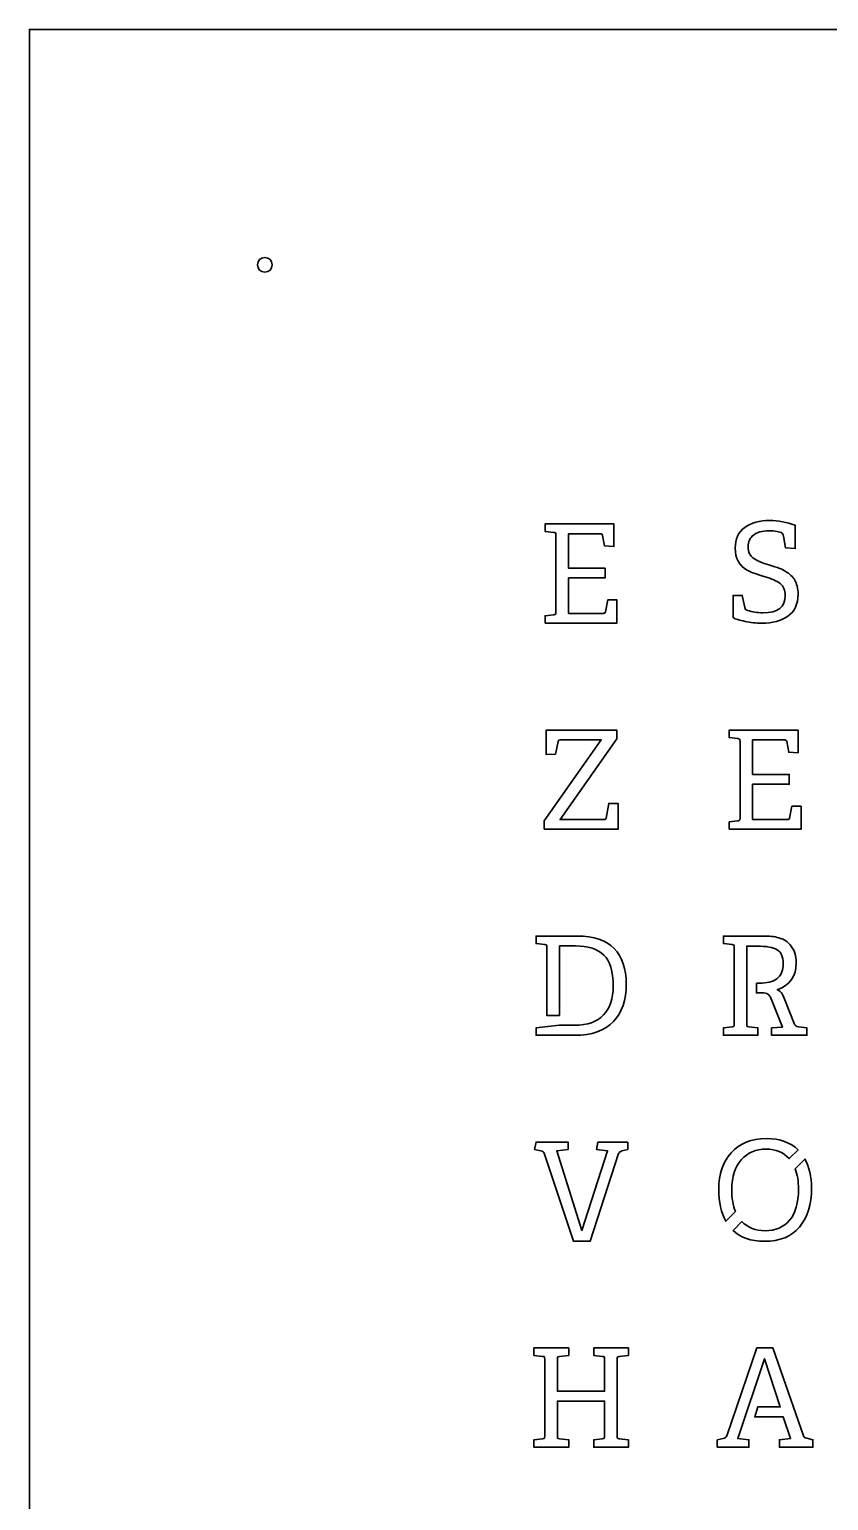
# Model space of a CAD drawing. Header units: inches. Extents: x 0 to 500, y 0 to 500.
# Drawn here: x 0 to 135.8, y 250 to 500 of the extents above; entities that cross this region are included whole.
import ezdxf

# ---------------------------------------------------------------- set-up
doc = ezdxf.new("R2010")
doc.units = ezdxf.units.IN
doc.header["$MEASUREMENT"] = 0
doc.layers.add('Layer 1', color=7, linetype='Continuous')

msp = doc.modelspace()

# ---------------------------------------------------------------- linework, layer by layer
at = {"layer": 'Layer 1', "color": 250, "lineweight": 35}
msp.add_lwpolyline([(0, 0), (500, 0), (500, 500), (0, 500), (0, 0)], dxfattribs=at)
for points, knots in [([(41.25, 460), (41.25, 459.31), (40.69, 458.75), (40, 458.75), (39.31, 458.75), (38.75, 459.31), (38.75, 460), (38.75, 460.69), (39.31, 461.25), (40, 461.25), (40.69, 461.25), (41.25, 460.69), (41.25, 460)], [0, 0, 0, 0, 1, 1, 1, 2, 2, 2, 3, 3, 3, 4, 4, 4, 4]), ([(87.61, 399.11), (87.61, 399.11), (87.61, 400.37), (87.61, 400.37), (87.61, 400.37), (89.08, 400.53), (89.08, 400.53), (89.23, 400.55), (89.33, 400.59), (89.38, 400.65), (89.43, 400.71), (89.46, 400.82), (89.46, 401), (89.46, 401), (89.46, 414.07), (89.46, 414.07), (89.46, 414.25), (89.43, 414.38), (89.38, 414.43), (89.33, 414.48), (89.23, 414.52), (89.08, 414.53), (89.08, 414.53), (87.61, 414.69), (87.61, 414.69), (87.61, 414.69), (87.61, 415.98), (87.61, 415.98), (87.61, 415.98), (99.3, 415.98), (99.3, 415.98), (99.3, 415.98), (99.3, 412.13), (99.3, 412.13), (99.3, 412.13), (97.72, 412.22), (97.72, 412.22), (97.72, 412.22), (97.39, 414.02), (97.39, 414.02), (97.35, 414.22), (97.21, 414.32), (96.99, 414.31), (96.99, 414.31), (91.6, 414.31), (91.6, 414.31), (91.6, 414.31), (91.6, 408.44), (91.6, 408.44), (91.6, 408.44), (97.81, 408.44), (97.81, 408.44), (97.81, 408.44), (97.81, 406.78), (97.81, 406.78), (97.81, 406.78), (91.6, 406.78), (91.6, 406.78), (91.6, 406.78), (91.6, 400.76), (91.6, 400.76), (91.6, 400.76), (97.51, 400.76), (97.51, 400.76), (97.73, 400.76), (97.85, 400.85), (97.88, 401.02), (97.88, 401.02), (98.25, 403.05), (98.25, 403.05), (98.25, 403.05), (99.81, 403.05), (99.81, 403.05), (99.81, 403.05), (99.81, 399.11), (99.81, 399.11), (99.81, 399.11), (87.61, 399.11), (87.61, 399.11)], [0, 0, 0, 0, 1, 1, 1, 2, 2, 2, 3, 3, 3, 4, 4, 4, 5, 5, 5, 6, 6, 6, 7, 7, 7, 8, 8, 8, 9, 9, 9, 10, 10, 10, 11, 11, 11, 12, 12, 12, 13, 13, 13, 14, 14, 14, 15, 15, 15, 16, 16, 16, 17, 17, 17, 18, 18, 18, 19, 19, 19, 20, 20, 20, 21, 21, 21, 22, 22, 22, 23, 23, 23, 24, 24, 24, 25, 25, 25, 26, 26, 26, 26]), ([(119.56, 400), (119.56, 400), (119.56, 403.82), (119.56, 403.82), (119.56, 403.82), (121.12, 403.82), (121.12, 403.82), (121.12, 403.82), (121.56, 401.77), (121.56, 401.77), (121.59, 401.62), (121.63, 401.51), (121.69, 401.45), (121.75, 401.39), (121.86, 401.33), (122.02, 401.27), (122.81, 401), (123.68, 400.87), (124.63, 400.87), (127.16, 400.87), (128.42, 401.84), (128.42, 403.8), (128.42, 404.72), (128.13, 405.4), (127.55, 405.84), (126.98, 406.28), (126.13, 406.67), (125, 407), (123.48, 407.44), (122.46, 407.81), (121.95, 408.1), (120.61, 408.88), (119.93, 410.12), (119.92, 411.82), (119.92, 413.4), (120.46, 414.58), (121.55, 415.37), (122.64, 416.16), (124.05, 416.55), (125.77, 416.55), (127.23, 416.55), (128.68, 416.28), (130.09, 415.75), (130.09, 415.75), (130.09, 411.79), (130.09, 411.79), (130.09, 411.79), (128.49, 411.92), (128.49, 411.92), (128.49, 411.92), (128.14, 413.91), (128.14, 413.91), (128.08, 414.17), (127.99, 414.33), (127.89, 414.39), (127.43, 414.66), (126.69, 414.79), (125.67, 414.79), (124.49, 414.79), (123.6, 414.55), (123.01, 414.08), (122.41, 413.6), (122.12, 412.94), (122.12, 412.09), (122.12, 411.62), (122.2, 411.22), (122.37, 410.89), (122.54, 410.56), (122.82, 410.27), (123.21, 410.03), (123.61, 409.78), (123.97, 409.6), (124.28, 409.48), (124.6, 409.35), (125.06, 409.2), (125.65, 409.01), (125.65, 409.01), (126.67, 408.7), (126.67, 408.7), (126.89, 408.63), (127.22, 408.51), (127.65, 408.33), (128.07, 408.15), (128.39, 407.99), (128.6, 407.84), (128.81, 407.69), (129.07, 407.49), (129.38, 407.23), (129.69, 406.97), (129.91, 406.7), (130.05, 406.42), (130.19, 406.14), (130.32, 405.79), (130.43, 405.37), (130.55, 404.96), (130.6, 404.51), (130.6, 404.04), (130.6, 402.35), (130.03, 401.1), (128.88, 400.31), (127.73, 399.51), (126.25, 399.11), (124.44, 399.11), (123.48, 399.11), (122.53, 399.21), (121.6, 399.4), (120.67, 399.6), (119.99, 399.8), (119.56, 400)], [0, 0, 0, 0, 1, 1, 1, 2, 2, 2, 3, 3, 3, 4, 4, 4, 5, 5, 5, 6, 6, 6, 7, 7, 7, 8, 8, 8, 9, 9, 9, 10, 10, 10, 11, 11, 11, 12, 12, 12, 13, 13, 13, 14, 14, 14, 15, 15, 15, 16, 16, 16, 17, 17, 17, 18, 18, 18, 19, 19, 19, 20, 20, 20, 21, 21, 21, 22, 22, 22, 23, 23, 23, 24, 24, 24, 25, 25, 25, 26, 26, 26, 27, 27, 27, 28, 28, 28, 29, 29, 29, 30, 30, 30, 31, 31, 31, 32, 32, 32, 33, 33, 33, 34, 34, 34, 35, 35, 35, 36, 36, 36, 36]), ([(87.48, 364.07), (87.48, 364.07), (87.48, 365.49), (87.48, 365.49), (87.48, 365.49), (97.17, 379.27), (97.17, 379.27), (97.17, 379.27), (90.19, 379.27), (90.19, 379.27), (89.97, 379.27), (89.85, 379.19), (89.82, 379.02), (89.82, 379.02), (89.38, 376.85), (89.38, 376.85), (89.38, 376.85), (87.79, 376.78), (87.79, 376.78), (87.79, 376.78), (87.79, 380.93), (87.79, 380.93), (87.79, 380.93), (99.79, 380.93), (99.79, 380.93), (99.79, 380.93), (99.79, 379.46), (99.79, 379.46), (99.79, 379.46), (90.17, 365.72), (90.17, 365.72), (90.17, 365.72), (97.62, 365.72), (97.62, 365.72), (97.83, 365.72), (97.96, 365.8), (97.99, 365.98), (97.99, 365.98), (98.43, 368.47), (98.43, 368.47), (98.43, 368.47), (100.02, 368.47), (100.02, 368.47), (100.02, 368.47), (100.02, 364.07), (100.02, 364.07), (100.02, 364.07), (87.48, 364.07), (87.48, 364.07)], [0, 0, 0, 0, 1, 1, 1, 2, 2, 2, 3, 3, 3, 4, 4, 4, 5, 5, 5, 6, 6, 6, 7, 7, 7, 8, 8, 8, 9, 9, 9, 10, 10, 10, 11, 11, 11, 12, 12, 12, 13, 13, 13, 14, 14, 14, 15, 15, 15, 16, 16, 16, 16]), ([(118.9, 364.07), (118.9, 364.07), (118.9, 365.33), (118.9, 365.33), (118.9, 365.33), (120.37, 365.49), (120.37, 365.49), (120.52, 365.5), (120.62, 365.54), (120.67, 365.6), (120.72, 365.66), (120.74, 365.78), (120.74, 365.95), (120.74, 365.95), (120.74, 379.02), (120.74, 379.02), (120.74, 379.21), (120.72, 379.33), (120.67, 379.39), (120.62, 379.44), (120.52, 379.47), (120.37, 379.49), (120.37, 379.49), (118.9, 379.65), (118.9, 379.65), (118.9, 379.65), (118.9, 380.93), (118.9, 380.93), (118.9, 380.93), (130.59, 380.93), (130.59, 380.93), (130.59, 380.93), (130.59, 377.09), (130.59, 377.09), (130.59, 377.09), (129.01, 377.18), (129.01, 377.18), (129.01, 377.18), (128.68, 378.97), (128.68, 378.97), (128.63, 379.18), (128.5, 379.28), (128.28, 379.27), (128.28, 379.27), (122.88, 379.27), (122.88, 379.27), (122.88, 379.27), (122.88, 373.4), (122.88, 373.4), (122.88, 373.4), (129.1, 373.4), (129.1, 373.4), (129.1, 373.4), (129.1, 371.73), (129.1, 371.73), (129.1, 371.73), (122.88, 371.73), (122.88, 371.73), (122.88, 371.73), (122.88, 365.72), (122.88, 365.72), (122.88, 365.72), (128.8, 365.72), (128.8, 365.72), (129.01, 365.72), (129.14, 365.8), (129.17, 365.98), (129.17, 365.98), (129.54, 368), (129.54, 368), (129.54, 368), (131.1, 368), (131.1, 368), (131.1, 368), (131.1, 364.07), (131.1, 364.07), (131.1, 364.07), (118.9, 364.07), (118.9, 364.07)], [0, 0, 0, 0, 1, 1, 1, 2, 2, 2, 3, 3, 3, 4, 4, 4, 5, 5, 5, 6, 6, 6, 7, 7, 7, 8, 8, 8, 9, 9, 9, 10, 10, 10, 11, 11, 11, 12, 12, 12, 13, 13, 13, 14, 14, 14, 15, 15, 15, 16, 16, 16, 17, 17, 17, 18, 18, 18, 19, 19, 19, 20, 20, 20, 21, 21, 21, 22, 22, 22, 23, 23, 23, 24, 24, 24, 25, 25, 25, 26, 26, 26, 26]), ([(90.07, 332.42), (90.07, 332.42), (90.07, 344.25), (90.07, 344.25), (90.07, 344.25), (92.77, 344.25), (92.77, 344.25), (94.92, 344.25), (96.53, 343.73), (97.59, 342.71), (98.66, 341.69), (99.19, 339.93), (99.19, 337.45), (99.19, 335.33), (98.65, 333.68), (97.55, 332.52), (96.46, 331.36), (94.81, 330.77), (92.63, 330.77), (92.63, 330.77), (90.07, 330.77), (90.07, 330.77), (90.07, 330.77), (86.09, 330.33), (86.09, 330.33), (86.09, 330.33), (86.09, 329.07), (86.09, 329.07), (86.09, 329.07), (92.65, 329.07), (92.65, 329.07), (95.56, 329.07), (97.75, 329.85), (99.22, 331.4), (100.68, 332.95), (101.41, 335.07), (101.41, 337.76), (101.41, 340.37), (100.73, 342.38), (99.36, 343.8), (97.99, 345.22), (95.89, 345.93), (93.05, 345.93), (93.05, 345.93), (86.09, 345.93), (86.09, 345.93), (86.09, 345.93), (86.09, 344.65), (86.09, 344.65), (86.09, 344.65), (87.55, 344.49), (87.55, 344.49), (87.71, 344.47), (87.81, 344.44), (87.86, 344.39), (87.91, 344.33), (87.93, 344.21), (87.93, 344.02), (87.93, 344.02), (87.93, 332.42), (87.93, 332.42), (87.93, 332.42), (90.07, 332.42), (90.07, 332.42)], [0, 0, 0, 0, 1, 1, 1, 2, 2, 2, 3, 3, 3, 4, 4, 4, 5, 5, 5, 6, 6, 6, 7, 7, 7, 8, 8, 8, 9, 9, 9, 10, 10, 10, 11, 11, 11, 12, 12, 12, 13, 13, 13, 14, 14, 14, 15, 15, 15, 16, 16, 16, 17, 17, 17, 18, 18, 18, 19, 19, 19, 20, 20, 20, 21, 21, 21, 21]), ([(123.52, 337.94), (123.52, 337.94), (124.01, 337.94), (124.01, 337.94), (125.28, 337.94), (126.27, 338.18), (126.99, 338.67), (127.7, 339.16), (128.07, 340.03), (128.07, 341.29), (128.07, 342.43), (127.71, 343.2), (127.02, 343.61), (126.32, 344.02), (125.21, 344.22), (123.69, 344.22), (123.69, 344.22), (121.87, 344.22), (121.87, 344.22), (121.87, 344.22), (121.87, 330.98), (121.87, 330.98), (121.87, 330.79), (121.89, 330.67), (121.92, 330.62), (121.96, 330.56), (122.07, 330.53), (122.24, 330.51), (122.24, 330.51), (123.78, 330.33), (123.78, 330.33), (123.78, 330.33), (123.78, 329.07), (123.78, 329.07), (123.78, 329.07), (117.91, 329.07), (117.91, 329.07), (117.91, 329.07), (117.91, 330.33), (117.91, 330.33), (117.91, 330.33), (119.38, 330.49), (119.38, 330.49), (119.53, 330.5), (119.63, 330.54), (119.68, 330.6), (119.73, 330.66), (119.75, 330.78), (119.75, 330.95), (119.75, 330.95), (119.75, 344.02), (119.75, 344.02), (119.75, 344.21), (119.73, 344.33), (119.68, 344.39), (119.63, 344.44), (119.53, 344.47), (119.38, 344.49), (119.38, 344.49), (117.91, 344.65), (117.91, 344.65), (117.91, 344.65), (117.91, 345.93), (117.91, 345.93), (117.91, 345.93), (125.04, 345.93), (125.04, 345.93), (126.05, 345.93), (126.9, 345.8), (127.62, 345.54), (128.33, 345.28), (128.87, 344.92), (129.25, 344.46), (129.62, 344.01), (129.89, 343.53), (130.05, 343.02), (130.21, 342.52), (130.29, 341.97), (130.29, 341.36), (130.29, 339.11), (129.21, 337.6), (127.06, 336.82), (127.31, 336.72), (127.52, 336.58), (127.68, 336.39), (127.84, 336.21), (127.96, 336.05), (128.03, 335.89), (128.03, 335.89), (128.36, 335.12), (128.36, 335.12), (128.36, 335.12), (129.95, 331.05), (129.95, 331.05), (130.06, 330.73), (130.29, 330.56), (130.67, 330.51), (130.67, 330.51), (132.09, 330.31), (132.09, 330.31), (132.09, 330.31), (132.09, 329.07), (132.09, 329.07), (132.09, 329.07), (126.11, 329.07), (126.11, 329.07), (126.11, 329.07), (126.11, 330.33), (126.11, 330.33), (126.11, 330.33), (127.95, 330.47), (127.95, 330.47), (127.95, 330.47), (126.02, 335.29), (126.02, 335.29), (125.87, 335.66), (125.68, 335.92), (125.46, 336.05), (125.24, 336.2), (124.9, 336.27), (124.43, 336.27), (124.43, 336.27), (123.52, 336.27), (123.52, 336.27), (123.52, 336.27), (123.52, 337.94), (123.52, 337.94)], [0, 0, 0, 0, 1, 1, 1, 2, 2, 2, 3, 3, 3, 4, 4, 4, 5, 5, 5, 6, 6, 6, 7, 7, 7, 8, 8, 8, 9, 9, 9, 10, 10, 10, 11, 11, 11, 12, 12, 12, 13, 13, 13, 14, 14, 14, 15, 15, 15, 16, 16, 16, 17, 17, 17, 18, 18, 18, 19, 19, 19, 20, 20, 20, 21, 21, 21, 22, 22, 22, 23, 23, 23, 24, 24, 24, 25, 25, 25, 26, 26, 26, 27, 27, 27, 28, 28, 28, 29, 29, 29, 30, 30, 30, 31, 31, 31, 32, 32, 32, 33, 33, 33, 34, 34, 34, 35, 35, 35, 36, 36, 36, 37, 37, 37, 38, 38, 38, 39, 39, 39, 40, 40, 40, 41, 41, 41, 42, 42, 42, 42]), ([(85.84, 309.67), (85.84, 309.67), (86.08, 310.93), (86.08, 310.93), (86.08, 310.93), (91.52, 310.93), (91.52, 310.93), (91.52, 310.93), (91.52, 309.67), (91.52, 309.67), (91.52, 309.67), (89.61, 309.46), (89.61, 309.46), (89.61, 309.46), (93.88, 295.91), (93.88, 295.91), (93.88, 295.91), (98.24, 309.46), (98.24, 309.46), (98.24, 309.46), (96.35, 309.67), (96.35, 309.67), (96.35, 309.67), (96.59, 310.93), (96.59, 310.93), (96.59, 310.93), (101.66, 310.93), (101.66, 310.93), (101.66, 310.93), (101.66, 309.67), (101.66, 309.67), (101.66, 309.67), (100.68, 309.42), (100.68, 309.42), (100.37, 309.34), (100.17, 309.19), (100.1, 308.97), (100.1, 308.97), (95.3, 294.07), (95.3, 294.07), (95.3, 294.07), (92.42, 294.07), (92.42, 294.07), (92.42, 294.07), (87.46, 309.02), (87.46, 309.02), (87.4, 309.21), (87.21, 309.34), (86.9, 309.42), (86.9, 309.42), (85.84, 309.67), (85.84, 309.67)], [0, 0, 0, 0, 1, 1, 1, 2, 2, 2, 3, 3, 3, 4, 4, 4, 5, 5, 5, 6, 6, 6, 7, 7, 7, 8, 8, 8, 9, 9, 9, 10, 10, 10, 11, 11, 11, 12, 12, 12, 13, 13, 13, 14, 14, 14, 15, 15, 15, 16, 16, 16, 17, 17, 17, 17]), ([(119.98, 299.1), (119.54, 300.14), (119.33, 301.37), (119.33, 302.88), (119.33, 305.05), (119.87, 306.74), (120.94, 307.93), (122.02, 309.13), (123.43, 309.72), (125.18, 309.72), (126.85, 309.72), (128.13, 309.21), (129.09, 308.11), (129.09, 308.11), (130.59, 309.58), (130.59, 309.58), (129.31, 310.88), (127.53, 311.51), (125.22, 311.51), (122.65, 311.51), (120.65, 310.71), (119.24, 309.11), (117.82, 307.52), (117.11, 305.44), (117.11, 302.88), (117.11, 300.71), (117.51, 298.93), (118.35, 297.48), (118.35, 297.48), (119.98, 299.1), (119.98, 299.1)], [0, 0, 0, 0, 1, 1, 1, 2, 2, 2, 3, 3, 3, 4, 4, 4, 5, 5, 5, 6, 6, 6, 7, 7, 7, 8, 8, 8, 9, 9, 9, 10, 10, 10, 10]), ([(125.01, 295.86), (126.77, 295.86), (128.15, 296.45), (129.16, 297.63), (130.16, 298.81), (130.67, 300.57), (130.67, 302.9), (130.67, 304.28), (130.49, 305.42), (130.11, 306.39), (130.11, 306.39), (131.75, 308.02), (131.75, 308.02), (132.52, 306.66), (132.89, 305.05), (132.89, 303.13), (132.89, 300.32), (132.2, 298.1), (130.84, 296.49), (129.48, 294.88), (127.5, 294.07), (124.89, 294.07), (122.58, 294.07), (120.82, 294.66), (119.55, 295.91), (119.55, 295.91), (121.07, 297.42), (121.07, 297.42), (122.07, 296.36), (123.36, 295.86), (125.01, 295.86)], [0, 0, 0, 0, 1, 1, 1, 2, 2, 2, 3, 3, 3, 4, 4, 4, 5, 5, 5, 6, 6, 6, 7, 7, 7, 8, 8, 8, 9, 9, 9, 10, 10, 10, 10]), ([(85.72, 259.07), (85.72, 259.07), (85.72, 260.33), (85.72, 260.33), (85.72, 260.33), (87.18, 260.49), (87.18, 260.49), (87.34, 260.5), (87.44, 260.54), (87.49, 260.6), (87.54, 260.66), (87.56, 260.78), (87.56, 260.95), (87.56, 260.95), (87.56, 274.04), (87.56, 274.04), (87.56, 274.23), (87.54, 274.35), (87.49, 274.4), (87.44, 274.46), (87.34, 274.49), (87.18, 274.51), (87.18, 274.51), (85.72, 274.67), (85.72, 274.67), (85.72, 274.67), (85.72, 275.93), (85.72, 275.93), (85.72, 275.93), (91.63, 275.93), (91.63, 275.93), (91.63, 275.93), (91.63, 274.67), (91.63, 274.67), (91.63, 274.67), (90.08, 274.49), (90.08, 274.49), (89.9, 274.47), (89.79, 274.44), (89.75, 274.38), (89.72, 274.32), (89.7, 274.21), (89.7, 274.04), (89.7, 274.04), (89.7, 268.59), (89.7, 268.59), (89.7, 268.59), (97.72, 268.59), (97.72, 268.59), (97.72, 268.59), (97.72, 274.04), (97.72, 274.04), (97.72, 274.23), (97.69, 274.35), (97.64, 274.4), (97.59, 274.46), (97.49, 274.49), (97.34, 274.51), (97.34, 274.51), (95.87, 274.67), (95.87, 274.67), (95.87, 274.67), (95.87, 275.93), (95.87, 275.93), (95.87, 275.93), (101.78, 275.93), (101.78, 275.93), (101.78, 275.93), (101.78, 274.67), (101.78, 274.67), (101.78, 274.67), (100.23, 274.49), (100.23, 274.49), (100.05, 274.47), (99.94, 274.44), (99.9, 274.38), (99.87, 274.32), (99.85, 274.21), (99.85, 274.04), (99.85, 274.04), (99.85, 260.98), (99.85, 260.98), (99.85, 260.79), (99.87, 260.67), (99.9, 260.61), (99.94, 260.56), (100.05, 260.53), (100.23, 260.51), (100.23, 260.51), (101.78, 260.33), (101.78, 260.33), (101.78, 260.33), (101.78, 259.07), (101.78, 259.07), (101.78, 259.07), (95.87, 259.07), (95.87, 259.07), (95.87, 259.07), (95.87, 260.33), (95.87, 260.33), (95.87, 260.33), (97.34, 260.49), (97.34, 260.49), (97.49, 260.5), (97.59, 260.54), (97.64, 260.6), (97.69, 260.66), (97.72, 260.78), (97.72, 260.95), (97.72, 260.95), (97.72, 266.92), (97.72, 266.92), (97.72, 266.92), (89.7, 266.92), (89.7, 266.92), (89.7, 266.92), (89.7, 260.98), (89.7, 260.98), (89.7, 260.79), (89.72, 260.67), (89.75, 260.61), (89.79, 260.56), (89.9, 260.53), (90.08, 260.51), (90.08, 260.51), (91.63, 260.33), (91.63, 260.33), (91.63, 260.33), (91.63, 259.07), (91.63, 259.07), (91.63, 259.07), (85.72, 259.07), (85.72, 259.07)], [0, 0, 0, 0, 1, 1, 1, 2, 2, 2, 3, 3, 3, 4, 4, 4, 5, 5, 5, 6, 6, 6, 7, 7, 7, 8, 8, 8, 9, 9, 9, 10, 10, 10, 11, 11, 11, 12, 12, 12, 13, 13, 13, 14, 14, 14, 15, 15, 15, 16, 16, 16, 17, 17, 17, 18, 18, 18, 19, 19, 19, 20, 20, 20, 21, 21, 21, 22, 22, 22, 23, 23, 23, 24, 24, 24, 25, 25, 25, 26, 26, 26, 27, 27, 27, 28, 28, 28, 29, 29, 29, 30, 30, 30, 31, 31, 31, 32, 32, 32, 33, 33, 33, 34, 34, 34, 35, 35, 35, 36, 36, 36, 37, 37, 37, 38, 38, 38, 39, 39, 39, 40, 40, 40, 41, 41, 41, 42, 42, 42, 43, 43, 43, 44, 44, 44, 44]), ([(116.88, 259.07), (116.88, 259.07), (116.88, 260.31), (116.88, 260.31), (116.88, 260.31), (117.88, 260.56), (117.88, 260.56), (118.19, 260.63), (118.39, 260.78), (118.48, 261), (118.48, 261), (123.59, 275.93), (123.59, 275.93), (123.59, 275.93), (126.3, 275.93), (126.3, 275.93), (126.3, 275.93), (131.51, 260.98), (131.51, 260.98), (131.57, 260.79), (131.76, 260.65), (132.07, 260.58), (132.07, 260.58), (133.12, 260.33), (133.12, 260.33), (133.12, 260.33), (133.12, 259.07), (133.12, 259.07), (133.12, 259.07), (127.43, 259.07), (127.43, 259.07), (127.43, 259.07), (127.43, 260.33), (127.43, 260.33), (127.43, 260.33), (129.34, 260.54), (129.34, 260.54), (129.34, 260.54), (128.08, 264.22), (128.08, 264.22), (128.08, 264.22), (123.24, 264.22), (123.24, 264.22), (123.24, 264.22), (123.75, 265.91), (123.75, 265.91), (123.75, 265.91), (127.57, 265.91), (127.57, 265.91), (127.57, 265.91), (124.87, 274.11), (124.87, 274.11), (124.87, 274.11), (120.36, 260.54), (120.36, 260.54), (120.36, 260.54), (122.24, 260.33), (122.24, 260.33), (122.24, 260.33), (122.24, 259.07), (122.24, 259.07), (122.24, 259.07), (116.88, 259.07), (116.88, 259.07)], [0, 0, 0, 0, 1, 1, 1, 2, 2, 2, 3, 3, 3, 4, 4, 4, 5, 5, 5, 6, 6, 6, 7, 7, 7, 8, 8, 8, 9, 9, 9, 10, 10, 10, 11, 11, 11, 12, 12, 12, 13, 13, 13, 14, 14, 14, 15, 15, 15, 16, 16, 16, 17, 17, 17, 18, 18, 18, 19, 19, 19, 20, 20, 20, 21, 21, 21, 21])]:
    msp.add_open_spline(points, degree=3, knots=knots, dxfattribs=at)

doc.saveas('drawing.dxf')
